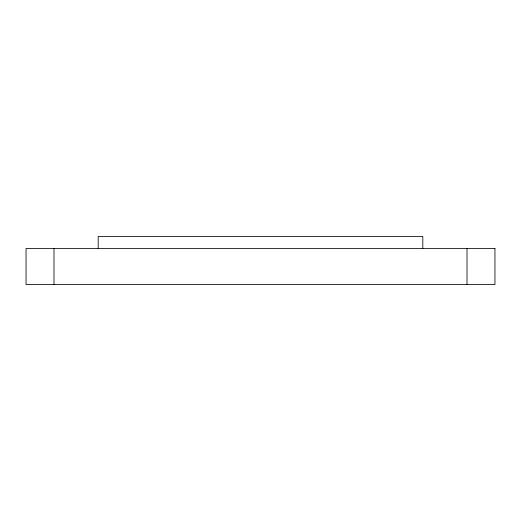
<?xml version="1.0" encoding="UTF-8"?>
<svg xmlns="http://www.w3.org/2000/svg" width="521" height="521" viewBox="0 0 521 521"><rect width="100%" height="100%" fill="white"/><g stroke="black" fill="none" stroke-linecap="round" stroke-linejoin="round"><path stroke-width="0.78" d="M467.011 248.478L467.011 284.544M422.811 248.478L422.811 236.456L98.189 236.456L98.189 248.478M53.989 248.478L53.989 284.544M494.95 248.478L26.05 248.478L26.05 284.544L494.95 284.544L494.95 248.478"/></g></svg>
